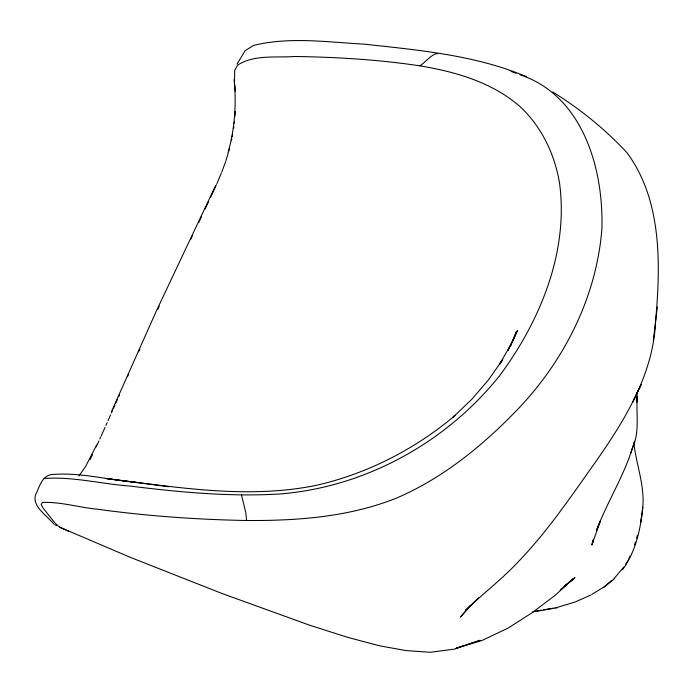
<?xml version="1.0" encoding="UTF-8"?>
<svg xmlns="http://www.w3.org/2000/svg" width="693" height="693" viewBox="0 0 693 693"><rect width="100%" height="100%" fill="white"/><g stroke="black" fill="none" stroke-linecap="round" stroke-linejoin="round"><path stroke-width="1.04" d="M622.583 569.62C635.784 551.576 640.653 529.019 642.801 507.146C644.733 485.117 636.183 464.293 633.783 442.714M466.129 610.507L460.429 617.108L470.824 605.232L465.462 610.559C483.099 593.381 502.91 578.551 519.603 560.36C548.432 530.18 571.786 495.391 595.902 461.469C625.034 419.75 653.282 374.133 655.552 321.769C660.602 265.306 662.352 200.407 626.931 152.677C605.128 129.123 579.876 108.81 552.607 91.926M234.944 116.389L235.282 111.486M592.558 541.294L592.307 544.326L593.381 539.717M636.72 402.139L637.205 392.316M653.3 340.731L657.285 307.094M636.564 402.477L637.309 396.483C635.819 413.704 640.081 431.6 632.458 447.938C623.561 476.845 606.895 502.529 596.352 530.786L600.519 520.538L591.891 545.036L593.312 539.838M641.588 516.735L640.921 521.968L642.801 507.146M233.61 128.378L233.879 126.36M234.269 123.328L234.537 121.31M231.41 140.705L231.8 138.643M232.181 136.582L232.571 134.52M228.829 151.152L229.608 148.016M228.04 152.599C234.754 128.907 236.564 103.993 234.087 79.53M636.581 538.175L637.378 535.282M225.909 160.707L228.248 153.058M634.58 441.242L630.743 453.222M634.528 544.88L635.516 542.039M221.743 172.159L225.615 161.66M512.136 342.472L516.493 331.453L510.88 345.504M216.874 183.662L221.336 173.12M111.417 411.772L156.41 310.862L215.627 185.568M110.611 414.821L108.065 420.582M111.452 412.924L112.708 410.074M113.548 408.168L114.804 405.318M115.644 403.421L117.325 399.618M118.581 396.768L119.421 394.871M127.477 376.663L128.751 373.787M101.161 436.105L105.041 427.373M105.908 425.433L107.198 422.522M513.47 339.527L517.532 330.405L507.926 350.407M138.548 351.801L139.83 348.943M210.689 197.193L216.433 184.633M96.214 446.872L98.908 440.999M99.809 439.041L100.71 437.084M157.891 309.095L159.234 306.211M628.733 558.913L630.041 556.132M205.145 208.922L208.385 202.079M190.653 239.38L192.481 235.533M198.787 222.297L201.481 216.632M96.673 444.967L85.516 466.614L78.855 476.082M90.081 459.502L92.49 454.66M507.908 350.502L511.477 343.589L499.402 364.466L502.771 359.537L488.435 379.911L471.89 399.203L452.901 417.368L455.067 415.488C415.081 449.203 367.333 473.691 316.285 485.343C246.682 499.54 175.58 486.945 106.107 478.542L168.945 486.746M237.084 63.99L245.131 50.684L253.621 45.374C289.882 36.521 327.754 42.204 364.518 44.161C419.187 50.234 475.337 55.059 526.498 76.698M623.735 567.082L614.067 578.586M625.502 564.379L627.858 560.767M136.365 482.371C107.926 479.92 79.34 471.907 50.702 474.644C42.741 476.438 39.692 485.256 36.928 491.995C29.097 504.859 47.15 515.566 53.846 524.055M465.462 610.559L478.594 597.972L474.688 601.689M234.563 80.908L234.693 70.374L237.604 65.133C254.279 54.375 275.762 57.874 294.629 56.497C336.538 57.086 378.473 59.598 419.941 65.861C424.203 63.349 433.03 52.677 437.681 53.699M561.78 588.652L560.23 589.994L574.965 577.702L564.76 585.628M564.119 586.625L573.475 578.551L555.44 595.088L532.207 612.681L508.142 628.057L482.224 640.401L456.133 648.206L480.11 640.306L454.4 649.142L430.344 652.278L405.985 650.58L379.409 645.781L347.609 637.335L309.286 625.086L222.384 593.632L130.431 557.406L59.598 527.139L54.834 522.894L42.758 507.623L41.156 504.339L42.516 502.416C61.045 501.732 79.271 507.562 97.67 509.242C147.029 516.034 196.795 519.594 246.604 520.495C297.392 520.824 349.168 517.065 396.76 497.981C442.221 478.395 481.254 446.864 515.531 411.599C563.426 362.474 596.569 297.644 601.896 228.777C603.69 168.91 582.926 95.634 519.941 74.74M604.244 587.075L614.639 578.473M611.676 580.552L603.716 587.118L591.744 594.455M590.826 595.018L575.355 601.914L558.263 607.111M557.692 607.631L532.666 611.867M536.521 611.165L541.709 610.23M543.78 609.857L553.109 608.168M555.188 607.796L557.259 607.423M44.118 478.473C72.8 476.403 101.464 484 130.041 486.079C180.085 492.238 230.544 497.046 280.994 493.901C366.181 486.72 446.526 442.186 499.705 375.571C540.237 320.894 568.953 251.611 559.459 182.528C554.565 154.063 541.64 126.871 520.434 106.956C492.558 82.389 455.873 71.821 419.941 65.861M511.122 71.431L516.016 73.267M59.598 527.139L69.109 531.522M54.73 524.714L56.514 525.675M241.502 495.079L245.807 512.664L246.604 520.495M234.901 85.074L235.265 91.216M641.077 384.693L632.856 401.94L641.077 384.693"/></g></svg>
